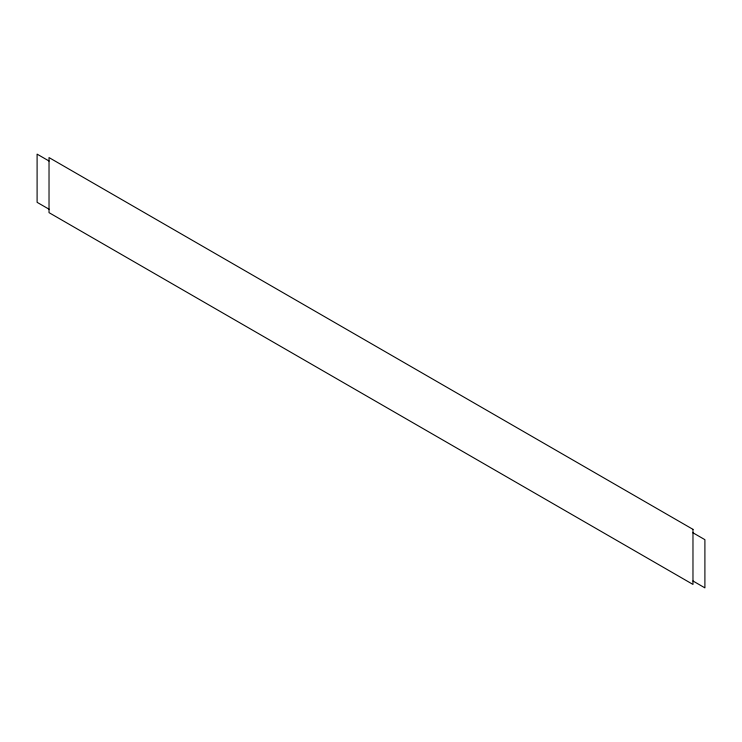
<?xml version="1.0" encoding="UTF-8"?>
<svg xmlns="http://www.w3.org/2000/svg" width="742" height="742" viewBox="0 0 742 742"><rect width="100%" height="100%" fill="white"/><g stroke="black" fill="none" stroke-linecap="round" stroke-linejoin="round"><path stroke-width="1.11" d="M49.028 161.014L37.1 154.132L37.1 202.325L49.028 209.207M692.972 532.793L704.9 539.675L704.9 587.868L692.972 580.986M692.972 529.352L49.028 157.573L49.028 212.648L692.972 584.427L692.972 529.352"/></g></svg>
